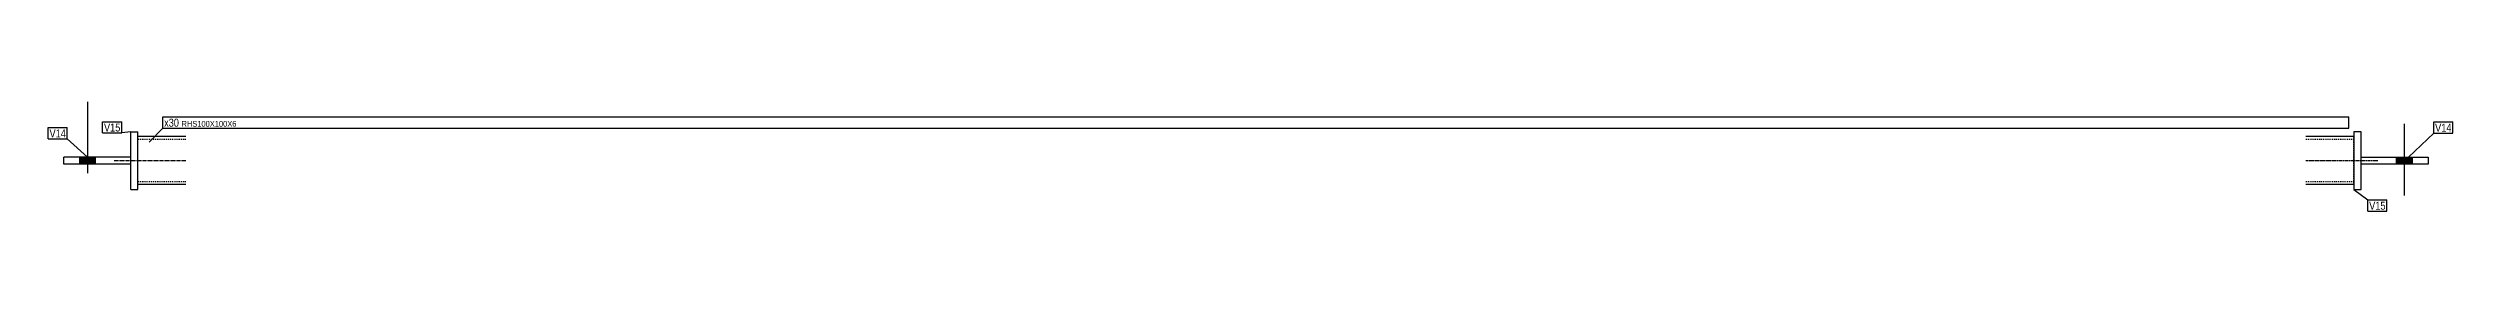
# Model space of a CAD drawing. Header units: millimetres. Extents: x 12 to 15634, y 12 to 373.
# Drawn here: x 10614 to 15634, y 12 to 240 of the extents above; entities that cross this region are included whole.
import ezdxf

# ---------------------------------------------------------------- set-up
doc = ezdxf.new("R2010")
doc.units = ezdxf.units.MM
doc.linetypes.add('DXK_LINE_DOT2', pattern=[3.9198, 1.9599, -1.9599])
doc.linetypes.add('DXK_LINE_DOT3', pattern=[5.9187, 2.979, -0.9799, 0.9799, -0.9799])
doc.layers.add('STÅL', color=7, linetype='Continuous')
doc.layers.add('TEKST', color=7, linetype='Continuous')
doc.styles.add('Arial Narrow', font='ARIALN.TTF', dxfattribs={"height": 0.2})

msp = doc.modelspace()

# ---------------------------------------------------------------- hatches: boundary and pattern name
at = {"layer": 'STÅL', "linetype": 'Continuous'}
for points in [[(10680.5, 109.9), (10713.5, 109.9), (10713.5, 124.9), (10680.5, 124.9)], [(15548.5, 124.9), (15515.5, 124.9), (15515.5, 109.9), (15548.5, 109.9)]]:
    msp.add_hatch(color=96, dxfattribs=at).paths.add_polyline_path(points)

# ---------------------------------------------------------------- linework, layer by layer
at = {"layer": 'STÅL', "color": 96, "linetype": 'Continuous'}
for p, q in [((10697, 90.9), (10697, 239.9)), ((15532, 193.9), (15532, 44.9)), ((10680.5, 109.9), (10680.5, 124.9)), ((10713.5, 109.9), (10713.5, 124.9)), ((15515.5, 124.9), (15515.5, 109.9)), ((15548.5, 124.9), (15548.5, 109.9))]:
    msp.add_line(p, q, dxfattribs=at)
at = {"layer": 'STÅL', "color": 2, "linetype": 'Continuous'}
for p, q in [((10787, 57.4), (10787, 177.4)), ((10787, 177.4), (10802, 177.4)), ((10802, 57.4), (10802, 177.4)), ((10902, 167.4), (10802, 167.4)), ((15427, 167.4), (15327, 167.4)), ((15427, 177.4), (15427, 57.4)), ((15442, 177.4), (15427, 177.4)), ((15442, 57.4), (15442, 177.4)), ((10647, 109.9), (10647, 124.9)), ((10787, 124.9), (10647, 124.9)), ((10787, 109.9), (10647, 109.9)), ((15442, 124.9), (15582, 124.9)), ((15582, 109.9), (15442, 109.9)), ((15582, 124.9), (15582, 109.9)), ((10787, 57.4), (10802, 57.4)), ((10902, 67.4), (10802, 67.4)), ((15427, 67.4), (15327, 67.4)), ((15427, 57.4), (15442, 57.4))]:
    msp.add_line(p, q, dxfattribs=at)
at = {"layer": 'STÅL', "color": 7, "linetype": 'DXK_LINE_DOT2'}
for p, q in [((10802, 67.4), (10802, 167.4)), ((10902, 161.4), (10802, 161.4)), ((15427, 161.4), (15327, 161.4)), ((15427, 67.4), (15427, 167.4)), ((10787, 109.9), (10787, 124.9)), ((15442, 109.9), (15442, 124.9)), ((10902, 73.4), (10802, 73.4)), ((15427, 73.4), (15327, 73.4))]:
    msp.add_line(p, q, dxfattribs=at)
at = {"layer": 'STÅL', "color": 7, "linetype": 'DXK_LINE_DOT3'}
for p, q in [((10752, 117.4), (10902, 117.4)), ((15327, 117.4), (15477, 117.4))]:
    msp.add_line(p, q, dxfattribs=at)

# ---------------------------------------------------------------- wipeouts: each hides what was drawn before it
at = {"color": 0}
for points in [[(10651.5, 165.6), (10651.5, 183.1), (10617.4, 183.1), (10617.4, 165.6)], [(15630.8, 177.4), (15630.8, 194.9), (15596.7, 194.9), (15596.7, 177.4)]]:
    msp.add_wipeout(points, dxfattribs=at).dxf.layer = 'TEKST'

# ---------------------------------------------------------------- next in the draw order: wipeouts: each hides what was drawn before it
for points in [[(10887.6, 188.1), (10887.6, 205.6), (10856.6, 205.6), (10856.6, 188.1)], [(10651.5, 165.6), (10651.5, 183.1), (10617.4, 183.1), (10617.4, 165.6)], [(10765.2, 178), (10765.2, 195.5), (10731.1, 195.5), (10731.1, 178)], [(15630.8, 177.4), (15630.8, 194.9), (15596.7, 194.9), (15596.7, 177.4)], [(15493.2, 15), (15493.2, 32.5), (15459.1, 32.5), (15459.1, 15)]]:
    msp.add_wipeout(points, dxfattribs=at).dxf.layer = 'TEKST'

# ---------------------------------------------------------------- next in the draw order: linework, layer by layer
at = {"layer": 'TEKST', "color": 7, "linetype": 'Continuous'}
for p, q in [((10614.4, 186.1), (10654.5, 186.1)), ((10614.4, 162.6), (10614.4, 186.1)), ((10614.4, 162.6), (10654.5, 162.6)), ((10654.5, 162.6), (10654.5, 186.1)), ((10696.9, 124.9), (10654.5, 162.6)), ((15540.8, 124.9), (15593.7, 174.4)), ((15593.7, 197.9), (15633.8, 197.9)), ((15593.7, 174.4), (15593.7, 197.9)), ((15593.7, 174.4), (15633.8, 174.4)), ((15633.8, 174.4), (15633.8, 197.9))]:
    msp.add_line(p, q, dxfattribs=at)

# ---------------------------------------------------------------- next in the draw order: texts
at = {"layer": 'TEKST', "color": 3, "style": 'Arial Narrow'}
for p in [(10617.4, 165.6), (15596.7, 177.4)]:
    msp.add_text('V14', height=16.7, dxfattribs=at).set_placement(p)

# ---------------------------------------------------------------- next in the draw order: wipeouts: each hides what was drawn before it
at = {"color": 0}
for points in [[(10887.6, 188.1), (10887.6, 205.6), (10856.6, 205.6), (10856.6, 188.1)], [(10765.2, 178), (10765.2, 195.5), (10731.1, 195.5), (10731.1, 178)], [(15493.2, 15), (15493.2, 32.5), (15459.1, 32.5), (15459.1, 15)]]:
    msp.add_wipeout(points, dxfattribs=at).dxf.layer = 'TEKST'

# ---------------------------------------------------------------- next in the draw order: linework, layer by layer
at = {"layer": 'TEKST', "color": 7, "linetype": 'Continuous'}
for p, q in [((10853.6, 185.1), (10853.6, 208.6)), ((10728.1, 198.5), (10768.2, 198.5)), ((10728.1, 175), (10728.1, 198.5)), ((10728.1, 175), (10768.2, 175)), ((10768.2, 175), (10768.2, 198.5)), ((10787, 177.4), (10768.2, 175)), ((10825.4, 156.1), (10853.6, 185.1)), ((15427, 57.4), (15456.1, 35.5)), ((15456.1, 35.5), (15496.2, 35.5)), ((15456.1, 12), (15456.1, 35.5)), ((15456.1, 12), (15496.2, 12)), ((15496.2, 12), (15496.2, 35.5))]:
    msp.add_line(p, q, dxfattribs=at)

# ---------------------------------------------------------------- next in the draw order: texts
at = {"layer": 'TEKST', "color": 3, "style": 'Arial Narrow'}
for p in [(10731.1, 178), (15459.1, 15)]:
    msp.add_text('V15', height=16.7, dxfattribs=at).set_placement(p)

# ---------------------------------------------------------------- next in the draw order: wipeouts: each hides what was drawn before it
at = {"color": 0}
msp.add_wipeout([(15413.3, 188.1), (15413.3, 200.6), (10892.8, 200.6), (10892.8, 188.1)], dxfattribs=at).dxf.layer = 'TEKST'

# ---------------------------------------------------------------- next in the draw order: wipeouts: each hides what was drawn before it
msp.add_wipeout([(15413.3, 188.1), (15413.3, 200.6), (10892.8, 200.6), (10892.8, 188.1)], dxfattribs=at).dxf.layer = 'TEKST'

# ---------------------------------------------------------------- next in the draw order: linework, layer by layer
at = {"layer": 'TEKST', "color": 7, "linetype": 'Continuous'}
for p, q in [((10853.6, 208.6), (15416.3, 208.6)), ((15416.3, 185.1), (15416.3, 208.6)), ((10853.6, 185.1), (15416.3, 185.1))]:
    msp.add_line(p, q, dxfattribs=at)

# ---------------------------------------------------------------- next in the draw order: texts
at = {"layer": 'TEKST', "color": 3, "style": 'Arial Narrow'}
for s, height, p in [('x30', 16.7, (10856.6, 188.1)), ('RHS100X100X6', 11.93, (10892.8, 188.1))]:
    msp.add_text(s, height=height, dxfattribs=at).set_placement(p)

doc.saveas('drawing.dxf')
